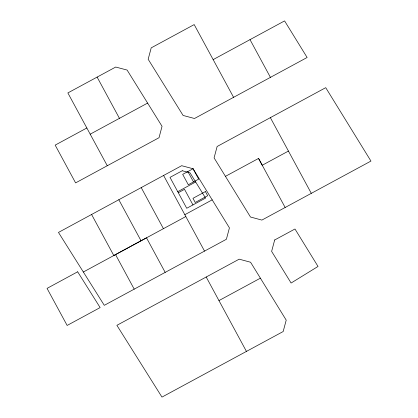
<?xml version="1.0" encoding="UTF-8"?>
<svg xmlns="http://www.w3.org/2000/svg" width="418" height="418" viewBox="0 0 418 418"><rect width="100%" height="100%" fill="white"/><g stroke="black" fill="none" stroke-linecap="round" stroke-linejoin="round"><path stroke-width="0.63" d="M213.164 59.607L284.585 20.9L307.125 57.485L194.495 118.498L183.094 115.452L148.165 59.257L151.211 47.856L194.187 24.584L233.584 97.326M90.194 134.178L147.617 103.079M163.6 175.471L58.473 232.429L104.286 305.333L226.384 239.274L229.43 227.873L193.059 168.747L181.658 165.7L163.6 175.471L204.527 251.098M270.357 117.646L325.726 87.67L370.949 161.076L261.882 220.082L250.481 217.015L214.084 157.889L217.13 146.488L270.357 117.646L311.305 193.341M177.744 191.679L195.655 181.976M178.303 192.714L184.531 189.344L192.959 204.909M288.436 151.07L262.238 165.256L258.554 158.432L225.438 176.349M184.845 214.7L212.198 199.856M185.838 216.54L113.8 255.534L91.589 214.486M83.349 272.008L146.509 237.826L165.183 272.384M86.845 127.986L55.171 145.119L75.601 182.891L159.023 137.71L162.043 126.309L127.109 70.062L115.713 67.042L67.862 92.927L107.274 165.732M218.954 300.589L260.393 278.169L286.215 320.136L283.169 331.537L161.97 397.1L116.888 325.324L239.174 259.17L250.575 262.238L260.393 278.169M258.554 158.432L285.154 207.48M250.006 39.632L270.425 77.356M187.87 171.558L193.487 181.934M206.199 277.009L246.442 351.402M97.122 77.1L119.443 118.336M141.221 187.604L163.433 228.672M118.827 199.736L141.038 240.784M115.54 254.588L134.209 289.146M274.673 239.979L271.632 251.38L291.1 283.033L318.03 266.449L294.977 229.001L274.673 239.979M182.253 170.748L170.001 177.384L186.736 208.279L205.567 198.085L190.023 172.822L182.253 170.748M193.059 168.747L182.682 174.363L188.299 184.74L198.681 179.123L193.059 168.747M205.421 191.575L192.97 198.32L195.216 202.469L207.668 195.728L205.421 191.575M77.664 271.794L47.051 288.389L67.136 325.444L100.132 307.58L77.664 271.794"/></g></svg>
